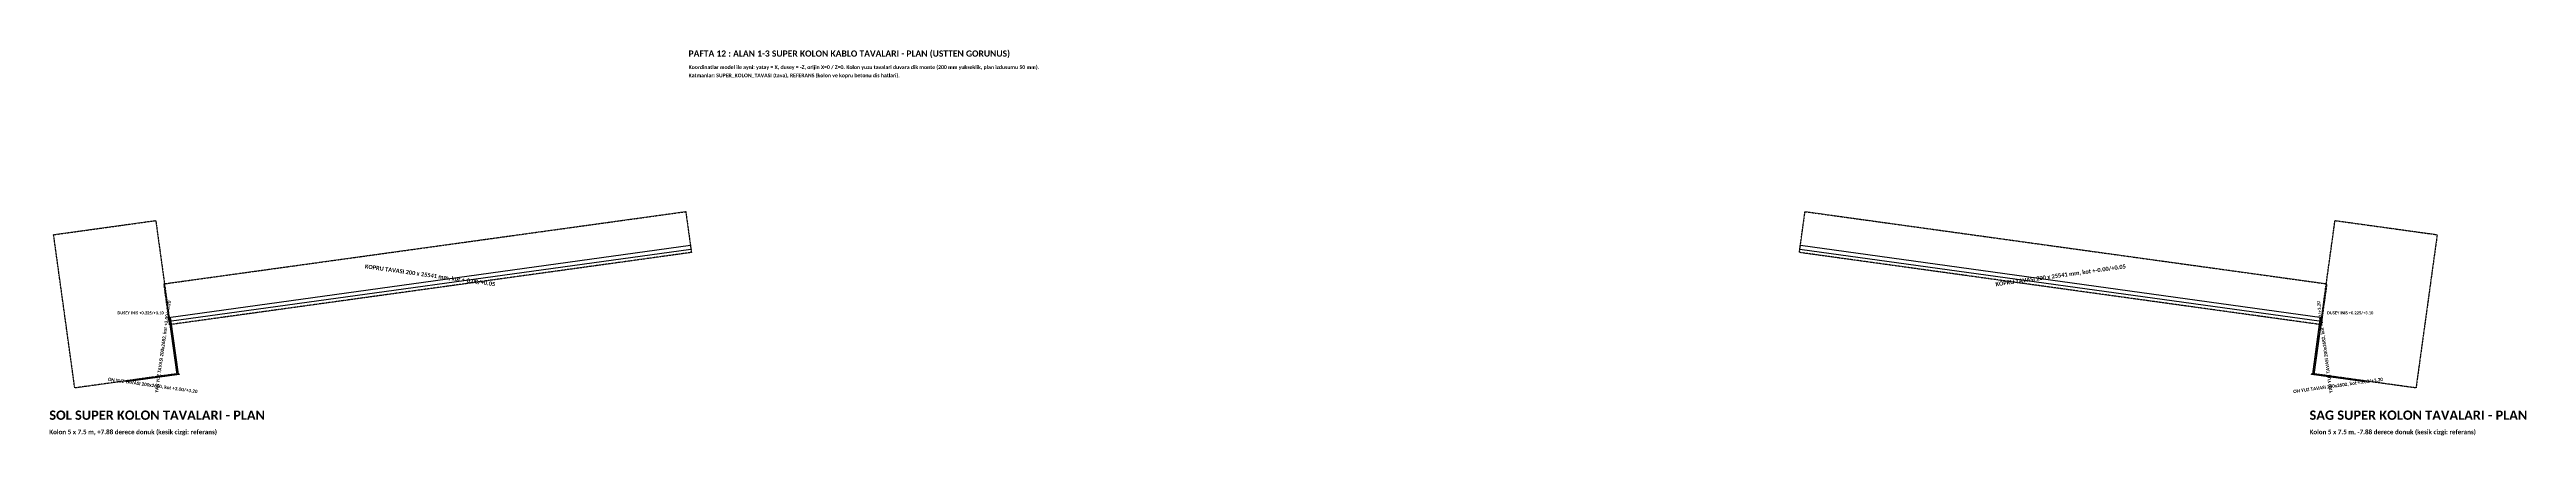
# Model space of a CAD drawing. Header units: millimetres. Extents: x -45987 to 74120, y -8857 to 9843.
import ezdxf
from ezdxf.enums import TextEntityAlignment as Align

# ---------------------------------------------------------------- set-up
doc = ezdxf.new("R2010")
doc.units = ezdxf.units.MM
doc.linetypes.add('DASHED', pattern=[10, 5, -5])
for name, color, linetype in [('METIN_BILGI', 7, 'CONTINUOUS'), ('REFERANS', 8, 'DASHED'), ('SUPER_KOLON_TAVASI', 6, 'CONTINUOUS')]:
    doc.layers.add(name, color=color, linetype=linetype)
doc.styles.get("Standard").update_dxf_attribs({"font": 'calibrib.ttf'})

msp = doc.modelspace()

# ---------------------------------------------------------------- linework, layer by layer
at = {"layer": 'REFERANS'}
for p, q in [((-45790, 872), (-40837, 1557)), ((-40837, 1557), (-39810, -5872)), ((-40437, -1509), (-15137, 1991)), ((-15137, 1991), (-14863, 9)), ((38863, 9), (39137, 1991)), ((39137, 1991), (64437, -1509)), ((63810, -5872), (64837, 1557)), ((64837, 1557), (69790, 872)), ((-44763, -6557), (-45790, 872)), ((-14863, 9), (-40163, -3491)), ((64163, -3491), (38863, 9)), ((69790, 872), (68763, -6557)), ((-40163, -3491), (-40437, -1509)), ((64437, -1509), (64163, -3491)), ((-39810, -5872), (-44763, -6557)), ((68763, -6557), (63810, -5872))]:
    msp.add_line(p, q, dxfattribs=at)
at = {"layer": 'SUPER_KOLON_TAVASI'}
for p, q in [((-40211, -3144), (-14911, 356)), ((-14884, 158), (-40184, -3342)), ((-14911, 356), (-14884, 158)), ((38884, 158), (38911, 356)), ((64184, -3342), (38884, 158)), ((38911, 356), (64211, -3144)), ((-40184, -3342), (-40211, -3144)), ((-40188, -3141), (-40138, -3134)), ((-40160, -3339), (-40188, -3141)), ((-40174, -3240), (-40124, -3233)), ((-39806, -5897), (-40174, -3240)), ((-40111, -3332), (-40160, -3339)), ((-40138, -3134), (-40111, -3332)), ((-40124, -3233), (-39757, -5890)), ((63757, -5890), (64124, -3233)), ((64174, -3240), (63806, -5897)), ((64111, -3332), (64138, -3134)), ((64160, -3339), (64111, -3332)), ((64124, -3233), (64174, -3240)), ((64138, -3134), (64188, -3141)), ((64188, -3141), (64160, -3339)), ((64211, -3144), (64184, -3342)), ((-42286, -6215), (-39711, -5858)), ((-39704, -5908), (-42279, -6264)), ((-39757, -5890), (-39806, -5897)), ((-39711, -5858), (-39704, -5908)), ((63704, -5908), (63711, -5858)), ((66279, -6264), (63704, -5908)), ((63711, -5858), (66286, -6215)), ((63806, -5897), (63757, -5890)), ((-42279, -6264), (-42286, -6215)), ((66286, -6215), (66279, -6264))]:
    msp.add_line(p, q, dxfattribs=at)

# ---------------------------------------------------------------- texts
at = {"layer": 'METIN_BILGI'}
for s, height, p in [('PAFTA 12 : ALAN 1-3 SUPER KOLON KABLO TAVALARI - PLAN (USTTEN GORUNUS)', 300, (-15000, 9500)), ('Koordinatlar model ile ayni: yatay = X, dusey = -Z, orijin X=0 / Z=0. Kolon yuzu tavalari duvara dik monte (200 mm yukseklik, plan izdusumu 50 mm).', 180, (-15000, 8900)), ('Katmanlar: SUPER_KOLON_TAVASI (tava), REFERANS (kolon ve kopru betonu dis hatlari).', 180, (-15000, 8500)), ('DUSEY INIS +0.225/+3.10', 140, (64449, -2987)), ('SOL SUPER KOLON TAVALARI - PLAN', 450, (-46000, -8100)), ('SAG SUPER KOLON TAVALARI - PLAN', 450, (63600, -8100)), ('Kolon 5 x 7.5 m, +7.88 derece donuk (kesik cizgi: referans)', 220, (-46000, -8800)), ('Kolon 5 x 7.5 m, -7.88 derece donuk (kesik cizgi: referans)', 220, (63600, -8800))]:
    msp.add_text(s, height=height, dxfattribs=at).set_placement(p)
for s, height, rotation, p in [('KOPRU TAVASI 200 x 25541 mm, kot +-0.00/+0.05', 200, -7.8763, (-27547, -1193)), ('KOPRU TAVASI 200 x 25541 mm, kot +-0.00/+0.05', 200, 7.8763, (51547, -1193)), ('YAN YUZ TAVASI 200x2682, kot +3.00/+3.20', 160, 82.1237, (-40415, -4565)), ('YAN YUZ TAVASI 200x2682, kot +3.00/+3.20', 160, 97.8763, (64415, -4565)), ('ON YUZ TAVASI 200x2600, kot +3.00/+3.20', 160, -7.8763, (-40995, -6511)), ('ON YUZ TAVASI 200x2600, kot +3.00/+3.20', 160, 7.8763, (64995, -6511))]:
    msp.add_text(s, height=height, rotation=rotation, dxfattribs=at).set_placement(p, align=Align.CENTER)
msp.add_text('DUSEY INIS +0.225/+3.10', height=140, dxfattribs=at).set_placement((-40449, -2987), align=Align.RIGHT)

doc.saveas('drawing.dxf')
